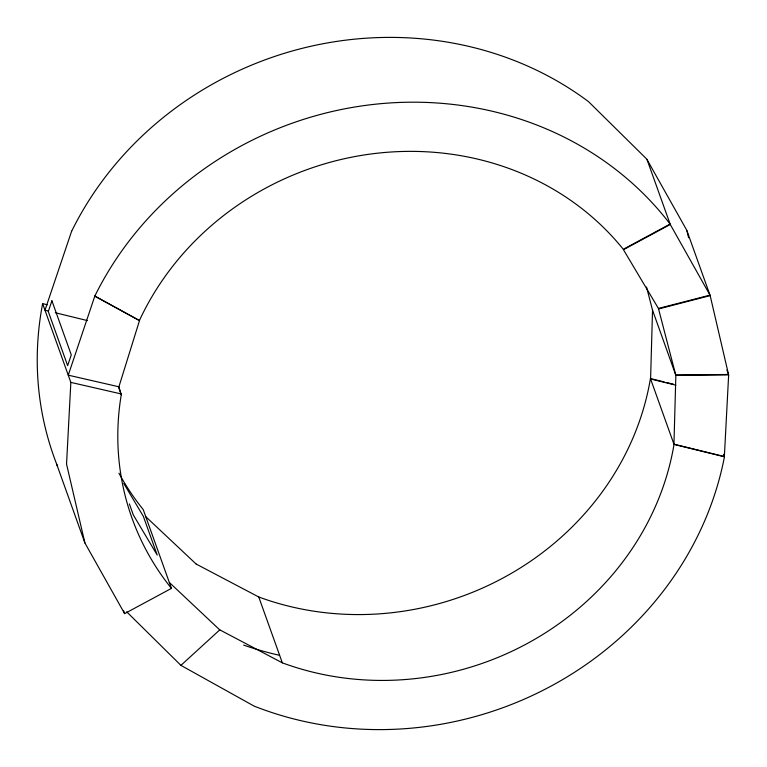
<?xml version="1.0" encoding="UTF-8"?>
<svg xmlns="http://www.w3.org/2000/svg" width="767" height="767" viewBox="0 0 767 767"><rect width="100%" height="100%" fill="white"/><g stroke="black" fill="none" stroke-linecap="round" stroke-linejoin="round"><path stroke-width="1.15" d="M646.523 287.021L652.535 310.194L650.589 378.975L675.804 385.159M652.535 310.194L675.861 375.351L673.944 444.198L724.364 456.557L728.65 374.862L726.915 370.01M47.228 304.767L42.636 303.636L70.842 382.397L66.547 464.093L84.897 542.959L124.628 613.619L171.444 588.385A283.32 261.183 -19.7 0 1 121.263 394.756L118.434 386.865M118.904 386.789L139.498 320.587L94.83 296.062L68.253 375.168L118.904 386.789L121.263 394.756M71.619 231.231L44.985 310.194L48.426 311.038M724.441 456.777A336.128 309.868 -19.7 0 1 254.03 706.062L180.926 665.372L219.784 629.86L282.333 662.841A283.32 261.183 -19.7 0 0 674.02 444.409L724.441 456.777L723.559 454.313M139.45 320.443A283.32 261.183 -19.7 0 1 623.303 249.294L670.118 224.06A336.128 309.868 -19.7 0 0 94.83 296.062M647.022 159.565L686.753 230.225L710.165 295.621L728.516 374.478L675.727 374.977L658.431 308.439L623.446 249.697L670.262 224.463L646.917 159.258L588.51 101.627A336.128 309.868 -19.7 0 0 71.628 231.26M658.431 308.439L709.993 295.122L670.262 224.463M658.613 308.938L710.165 295.621M675.861 375.351L728.65 374.862M70.842 382.397L121.493 394.008M196.227 564.09L258.747 596.985A283.32 261.183 -19.7 0 0 650.435 378.553L664.184 381.928M666.475 382.484L673.359 384.171M55.301 312.725L87.38 320.587M94.887 296.206L139.498 320.587M145.778 516.699L196.247 564.138M169.306 582.421L219.813 629.947M126.718 611.836L180.926 665.372M123.755 483.45L143.352 516.344L157.216 555.078L133.333 514.983L129.374 503.919M650.435 378.553L674.02 444.409M258.747 596.985L282.333 662.841M171.444 588.385L143.247 509.624A283.32 261.183 -19.7 0 1 118.933 473.181M123.554 610.637L124.628 613.619M56.691 464.208L84.897 542.959M686.973 230.829L688.593 237.789M57.563 466.403A336.128 309.868 -19.7 0 1 42.636 303.636M279.14 655.229A336.128 309.868 -19.7 0 1 243.638 645.095M51.907 300.789L48.283 311.527L67.649 365.619L71.273 354.881L51.907 300.789"/></g></svg>
